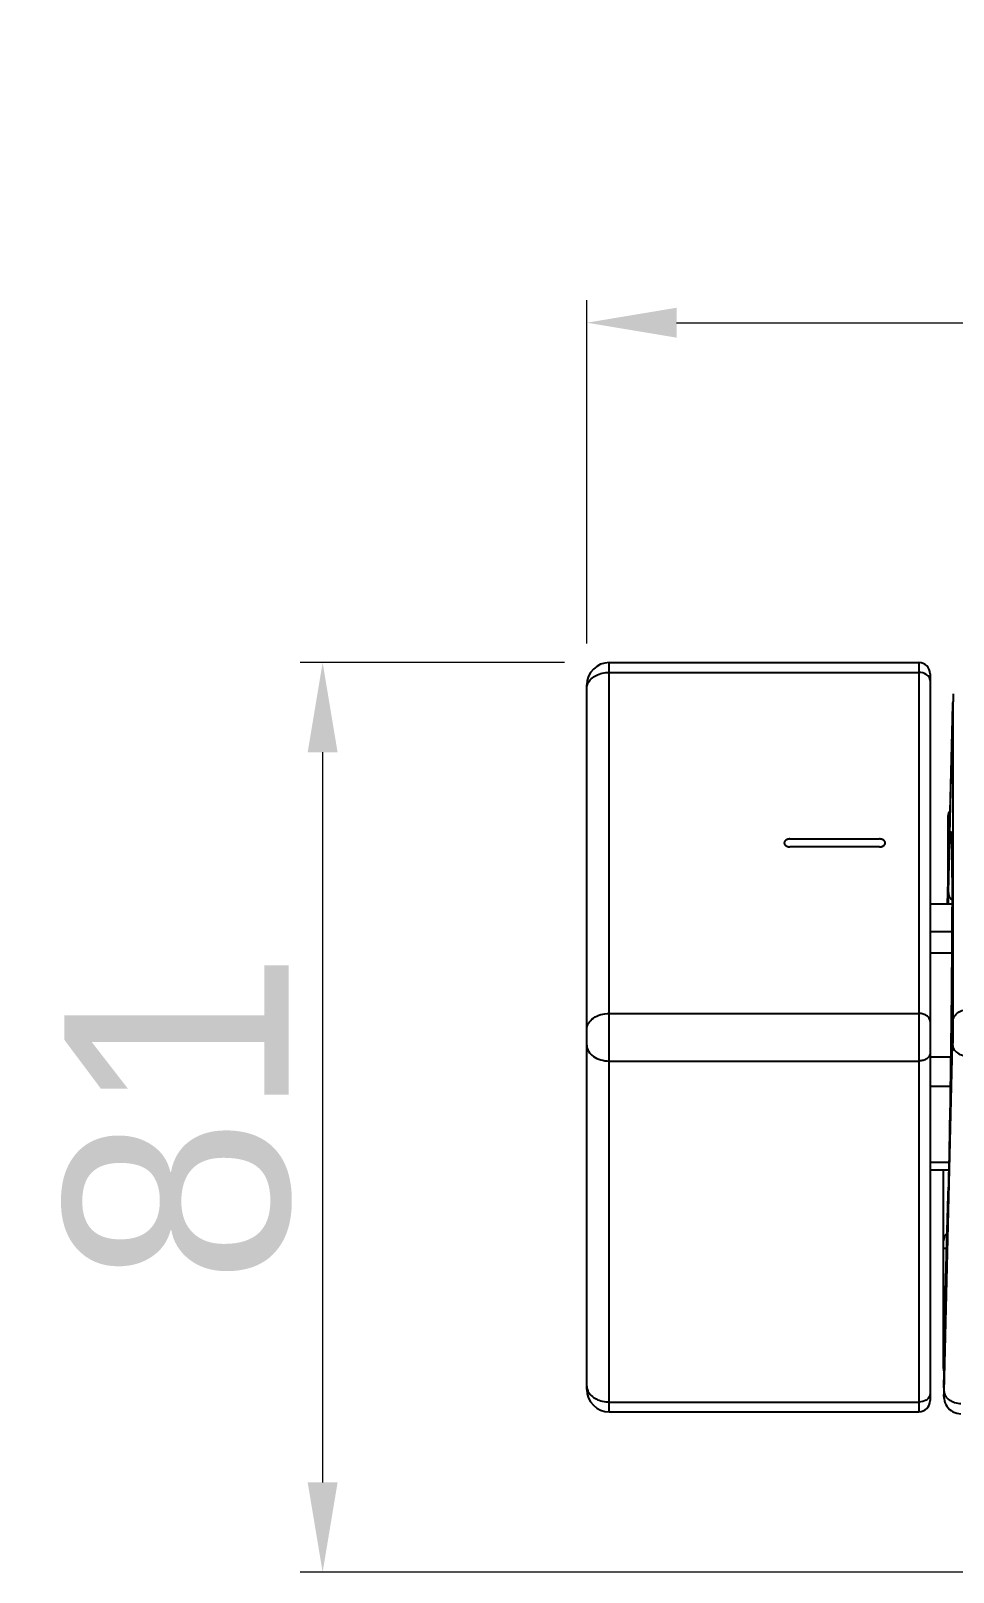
# Model space of a CAD drawing. Extents: x 300 to 2828, y 64 to 1916.
# Drawn here: x 1321.1 to 1403.3, y 596.8 to 734.2 of the extents above; entities that cross this region are included whole.
import ezdxf

# ---------------------------------------------------------------- set-up
doc = ezdxf.new("R2010")
doc.units = 0
doc.header["$LTSCALE"] = 10
doc.header["$MEASUREMENT"] = 0
doc.header["$PDMODE"] = 3
doc.header["$PDSIZE"] = -10
doc.layers.get('0').update_dxf_attribs({"linetype": 'CONTINUOUS'})
doc.layers.get('DEFPOINTS').update_dxf_attribs({"linetype": 'CONTINUOUS'})
doc.layers.add('DEF_LAYER_ASSEM_MEMBER', color=7, linetype='CONTINUOUS')
doc.styles.add('Daelim Dimension', font='')
doc.styles.get('Daelim Dimension').set_extended_font_data('나눔고딕')
doc.dimstyles.new('DEFAULT', dxfattribs={"dimscale": 2, "dimtxt": 2, "dimasz": 2, "dimexe": 0, "dimexo": 2, "dimgap": 1, "dimtad": 1, "dimdec": 1, "dimzin": 9, "dimdsep": 46, "dimtxsty": 'Daelim Dimension', "dimcen": 0.5, "dimclrd": 252, "dimclre": 252, "dimclrt": 3, "dimadec": 1, "dimazin": 0, "dimtfac": 1, "dimtdec": 1, "dimtix": 1, "dimtmove": 0, "dimatfit": 3, "dimfxl": 1, "dimtolj": 1, "dimtzin": 1, "dimlwd": 9, "dimlwe": 9, "dimarcsym": 0})

# ---------------------------------------------------------------- blocks, each defined once
blk = doc.blocks.new('*D5')
at = {"color": 5, "lineweight": 9, "ltscale": 0.5, "transparency": 16777216}
for p, q in [((1370.670260730747, 679.575548913368), (1370.670260730747, 710.1717796433732)), ((1734.270260730746, 679.575548913368), (1734.270260730746, 710.1717796433732)), ((1378.670260730747, 708.1717796433732), (1726.270260730746, 708.1717796433732))]:
    blk.add_line(p, q, dxfattribs=at)
at = {"color": 5, "ltscale": 0.5, "transparency": 16777216}
for points in [[(1378.670260730747, 709.5051129767065), (1378.670260730747, 706.8384463100398), (1370.670260730747, 708.1717796433732)], [(1726.270260730746, 709.5051129767065), (1726.270260730746, 706.8384463100398), (1734.270260730746, 708.1717796433732)]]:
    blk.add_solid(points, dxfattribs=at)
at = {"layer": 'DEFPOINTS', "color": 0, "ltscale": 0.5, "transparency": 16777216}
for p in [(1734.270260730746, 708.1717796433732), (1370.670260730747, 675.575548913368), (1734.270260730746, 675.575548913368)]:
    blk.add_point(p, dxfattribs=at)
at = {"color": 7, "ltscale": 0.5, "transparency": 16777216, "insert": (1552.470260730747, 721.0730671970213), "char_height": 20, "attachment_point": 5, "style": 'Daelim Dimension'}
blk.add_mtext('\\A1;364', dxfattribs=at)
blk = doc.blocks.new('*D6')
at = {"color": 5, "lineweight": 9, "ltscale": 0.5, "transparency": 16777216}
for p, q in [((1368.670260730747, 677.8684421322678), (1345.118862842805, 677.8684421322678)), ((1347.118862842805, 669.8684421322678), (1347.118862842805, 604.7628505411681)), ((1412.149801620847, 596.7628505411681), (1345.118862842805, 596.7628505411681))]:
    blk.add_line(p, q, dxfattribs=at)
at = {"color": 5, "ltscale": 0.5, "transparency": 16777216}
for points in [[(1345.785529509471, 669.8684421322678), (1348.452196176138, 669.8684421322678), (1347.118862842805, 677.8684421322678)], [(1345.785529509471, 604.7628505411681), (1348.452196176138, 604.7628505411681), (1347.118862842805, 596.7628505411681)]]:
    blk.add_solid(points, dxfattribs=at)
at = {"layer": 'DEFPOINTS', "color": 0, "ltscale": 0.5, "transparency": 16777216}
for p in [(1372.670260730747, 677.8684421322678), (1347.118862842805, 596.7628505411681), (1416.149801620847, 596.7628505411681)]:
    blk.add_point(p, dxfattribs=at)
at = {"color": 7, "ltscale": 0.5, "transparency": 16777216, "insert": (1334.231881440802, 637.3156463367181), "char_height": 20, "attachment_point": 5, "rotation": 90, "style": 'Daelim Dimension'}
blk.add_mtext('\\A1;81', dxfattribs=at)

msp = doc.modelspace()

# ---------------------------------------------------------------- linework, layer by layer
at = {"layer": 'DEF_LAYER_ASSEM_MEMBER', "color": 9, "linetype": 'Continuous'}
for p, q in [((1372.670260730747, 611.057258950168), (1372.670260730747, 677.8684421322678)), ((1400.270260730746, 677.8684421322678), (1400.270260730746, 611.057258950168)), ((1372.670260730747, 676.9897624757682), (1400.270260730746, 676.9897624757682)), ((1402.860977340747, 656.3292871656681), (1403.300478072246, 674.0201315987679)), ((1403.304388509147, 674.1724763880679), (1403.304396186546, 645.9101356923679)), ((1402.900947730547, 657.3626439000682), (1402.875382512646, 656.3300106220681)), ((1372.670260730747, 646.5841708847684), (1400.270260730746, 646.5841708847684)), ((1402.523837012247, 612.8713077866678), (1403.278527953446, 643.8075105796679)), ((1372.670260730747, 642.3415301976684), (1400.270260730746, 642.3415301976684)), ((1402.880463590747, 630.408066008968), (1402.880730670046, 630.429288985868)), ((1402.880951575247, 630.4278549993678), (1402.880464709646, 630.409447837068)), ((1402.886007305046, 630.6207413762681), (1402.880951575247, 630.4278549993678)), ((1402.753573844146, 625.6265955525678), (1402.470260730747, 625.6265955525678)), ((1402.594742202147, 619.6275088930679), (1402.594454567546, 619.6125136090682)), ((1402.594454981046, 619.6125424139682), (1402.594535675946, 619.6097452030681)), ((1402.594535649246, 619.6097452033682), (1402.595010463446, 619.6276792027684)), ((1402.470260730747, 614.9359386066681), (1402.536416188147, 614.9359386066681)), ((1402.533256177146, 614.6720074731679), (1402.497049247546, 613.187066145168)), ((1402.497049247546, 613.187066145168), (1402.496818587847, 613.169303826468)), ((1372.670260730747, 611.9359386066681), (1400.270260730746, 611.9359386066681)), ((1402.497049247646, 612.8525625016682), (1402.496818273047, 612.8339826070678))]:
    msp.add_line(p, q, dxfattribs=at)
at = {"layer": 'DEF_LAYER_ASSEM_MEMBER', "color": 7, "linetype": 'Continuous'}
for p, q in [((1372.670260730747, 677.8684421322678), (1400.270260730746, 677.8684421322678)), ((1401.270260730746, 676.8684421322678), (1401.270260730746, 612.057258950168)), ((1370.670260730747, 613.057258950168), (1370.670260730747, 675.868442131868)), ((1403.299597802047, 674.0201239924681), (1402.806568164046, 656.3292871656681)), ((1402.900547145946, 657.3562284545678), (1403.304388509147, 674.1724763880679)), ((1403.299607904446, 674.0200423921679), (1403.303585611146, 674.1616233060681)), ((1403.303585611146, 674.1616233060681), (1403.306200331447, 674.2557213962682)), ((1403.308012162547, 674.3233964790679), (1403.304388951047, 674.1724207105681)), ((1403.306200331447, 674.2557213962682), (1403.307611415147, 674.3068120731677)), ((1402.870260730746, 658.614645349468), (1402.870260730746, 664.2254735799679)), ((1403.224268747447, 656.3292871656681), (1401.270260730746, 656.3292871656681)), ((1403.215752550547, 653.8467820950682), (1401.270260730746, 653.8467820950682)), ((1403.204599328447, 651.9422775642679), (1401.270260730746, 651.9422775642679)), ((1403.137409895846, 644.8718370378683), (1403.124222659146, 643.8094998745682)), ((1403.109359056046, 642.6774425104682), (1401.270260730746, 642.6774425104682)), ((1403.071917506947, 640.0758409396681), (1401.270260730746, 640.0758409396681)), ((1402.948751921946, 633.2935109565678), (1401.270260730746, 633.2935109565678)), ((1402.933381735447, 632.5964139166681), (1401.270260730746, 632.5964139166681)), ((1402.470260730747, 614.935938607468), (1402.470260730747, 632.5964139166681)), ((1402.880204825047, 630.4094547177683), (1402.897983940346, 631.0997017470681)), ((1402.594742202147, 619.6275088930679), (1402.880204825047, 630.4094547177683)), ((1402.533081910446, 614.6672715684681), (1402.594454567546, 619.6125136090682)), ((1402.594750505047, 619.6276860852681), (1402.594457107647, 619.612490961968)), ((1402.497120969346, 613.193431239868), (1402.533098431546, 614.6682151618679)), ((1402.533246661147, 614.6712428272681), (1402.533099132547, 614.668352289068)), ((1402.496818587847, 613.169303826468), (1402.496818272246, 612.8339496986682)), ((1402.497130977746, 613.1934486839682), (1402.496826870146, 613.1693061913684)), ((1372.670260730747, 611.057258950168), (1400.270260730746, 611.057258950168))]:
    msp.add_line(p, q, dxfattribs=at)
at = {"layer": 'DEF_LAYER_ASSEM_MEMBER', "color": 4, "linetype": 'Continuous'}
for p, q in [((1388.770260730746, 662.1405200708678), (1396.770260730746, 662.1405200708678)), ((1396.770260730746, 661.4334132896684), (1388.770260730746, 661.4334132896684))]:
    msp.add_line(p, q, dxfattribs=at)
at = {"layer": 'DEF_LAYER_ASSEM_MEMBER', "color": 7, "linetype": 'Continuous'}
for points in [[(1403.161092708546, 662.5042389785681), (1403.161166872447, 662.503535851868), (1403.162658562147, 662.4873408454678), (1403.165230545946, 662.4538473423681), (1403.168387430247, 662.4049666723681), (1403.171870120147, 662.341608142568), (1403.175531869646, 662.2640958731681), (1403.179281281147, 662.1724336808679), (1403.183056515546, 662.0664368547677), (1403.186812393147, 661.9458069363682), (1403.190513772747, 661.8101738012683), (1403.194132236746, 661.6591576554683), (1403.197644019146, 661.4923540291684), (1403.201028469547, 661.3093008078681), (1403.204266315247, 661.109513624368), (1403.207339033647, 660.8924930861681), (1403.210228446746, 660.657729666068), (1403.212916426146, 660.4047093261679), (1403.215384748647, 660.1329563982681), (1403.217616073946, 659.8420907311684), (1403.219593395447, 659.5317771714681), (1403.221299744446, 659.2017049933679), (1403.222718146646, 658.8515897418683), (1403.223831590547, 658.4811748522679), (1403.224623007947, 658.090233081768), (1403.225075844747, 657.6785902000684), (1403.225175122446, 657.2461779653681), (1403.224906235046, 656.792981199168), (1403.224254449047, 656.318886895468), (1403.223204080646, 655.8235596738682), (1403.221738233646, 655.3066402660679), (1403.219839176146, 654.7677855353681), (1403.217490058146, 654.2067339182681), (1403.214673644846, 653.623269936068), (1403.211371683746, 653.0172077951684), (1403.207564899847, 652.388398358868), (1403.203233004746, 651.736736925568), (1403.198355856247, 651.0621922113678), (1403.192914697347, 650.3648392378682), (1403.186890355346, 649.6448373148678), (1403.180263045346, 648.9024366291678), (1403.173012427746, 648.1379905687681), (1403.165118673747, 647.351983691768), (1403.156564834246, 646.5450802737678)], [(1403.156564834246, 646.5450802737678), (1403.147334570347, 645.7180919168682), (1403.137409895846, 644.8718370378683)], [(1403.124222659146, 643.8094998745682), (1403.115402944346, 643.1253737128682), (1403.103290037846, 642.227648859468), (1403.090420855546, 641.315684170268), (1403.076784855146, 640.3914192629682), (1403.062373248646, 639.4570314915682), (1403.047178371746, 638.5146918832679), (1403.031195180246, 637.5669273775679), (1403.014422374147, 636.616771258768), (1402.996863562447, 635.6677416086682), (1402.978528971047, 634.7237197869681), (1402.959441482647, 633.7894629786679), (1402.939626414347, 632.8701246187679), (1402.919121011446, 631.9713517011678), (1402.897983940346, 631.0997017470681)]]:
    msp.add_lwpolyline(points, dxfattribs=at)
for centre, radius, start, end in [((1372.670260730747, 675.8684421322678), 2, 90, 180), ((1400.270260730746, 676.8684421322678), 1, 0, 90), ((1403.370260730746, 664.2254735817678), 0.5, 132.0774501700947, 180), ((1403.976096077047, 614.9366106111684), 1.5058354963, 180.0255692177826, 193.1130362030023), ((1403.965321568846, 614.9345869466679), 1.4948829005, 193.1311863124909, 195.4568036418962), ((1372.670260730747, 613.057258950168), 2, 180, 270), ((1400.270260730746, 612.057258950168), 1, 270, 0), ((1434.058278001646, 612.826166169868), 31.5615110101, 179.9858104766161, 180.4184242608943), ((1427.490489974947, 612.827623179468), 24.9934531224, 179.9429379633131, 180.4955887322035), ((1370.353858156747, 613.650869058868), 32.1794228559, 358.1725366367908, 358.6118476716954)]:
    msp.add_arc(centre, radius, start, end, dxfattribs=at)
at = {"layer": 'DEF_LAYER_ASSEM_MEMBER', "color": 9, "linetype": 'Continuous'}
msp.add_arc((1389.721524804046, 661.7528819209683), 13.4660021144, 2.139824719613327, 2.976679017981833, dxfattribs=at)
for points, start_tangent, end_tangent in [([(1370.768147297446, 676.012564065768), (1371.494689709146, 676.7196714532683), (1372.052226442247, 676.9205458687679), (1372.670260730747, 676.9897624582682)], (0.4171193007453394, 0.9088517420051079), (1, 0)), ([(1401.088360788247, 676.6892574821682), (1400.928681663346, 676.814847627868), (1400.270260730746, 676.9897624757682)], (-0.7050042082345259, 0.7092031206724977), (-1, 0)), ([(1401.270260730746, 676.2826556945683), (1401.223698089546, 676.4957267833679), (1401.088360788247, 676.6892574821682)], (0, 1), (-0.7050042082478124, 0.7092031206592898)), ([(1370.670260730747, 675.575548913368), (1370.725551934946, 675.9055362557683), (1370.768147297446, 676.012564065768)], (0, 1), (0.4171193007542996, 0.9088517420009955)), ([(1403.304392053346, 674.172627848468), (1403.361140303746, 674.4424133889679)], (0.02470158174411549, 0.9996948693773211), (0.3739532006315054, 0.9274475746571625)), ([(1403.072111158547, 662.297436553768), (1403.086290166446, 662.492598537568), (1403.099962250847, 662.6379972524683), (1403.106596400347, 662.6919028054681), (1403.113089689646, 662.7332107559678), (1403.119437731546, 662.761897063268), (1403.125636334446, 662.777954824568), (1403.131681309946, 662.7813774196679), (1403.137568469746, 662.7721582282684), (1403.143293629246, 662.750290914868), (1403.148852826746, 662.715786271468), (1403.154242446046, 662.6686816561678), (1403.159458900846, 662.609016714368), (1403.169357971946, 662.4521644328679)], (0.06543356099433344, 0.9978569281693648), (0.05238473867098592, -0.9986269769810812)), ([(1403.178136837346, 662.255679621268), (1403.213114540047, 660.433246592168), (1403.225404029846, 657.4377035930684), (1403.214112158447, 653.4866374867679), (1403.180059709547, 648.8670695585679), (1403.055040506947, 638.9888089971682), (1402.886007305046, 630.6207413762681)], (0.03848366794632875, -0.9992592292800686), (-0.02598826979220789, -0.999662247878356)), ([(1402.900547145946, 657.3562284545678), (1402.989753570146, 660.4487348159682), (1403.072111158547, 662.297436553768)], (0.02481107523886806, 0.999692157889363), (0.06543356099883453, 0.9978569281690697)), ([(1402.900947730547, 657.3626439000682), (1402.981584323646, 657.018628841468), (1403.214702271647, 656.7096633744682)], (0.0001403090844105778, -0.9999999901566805), (0.7336386117618079, -0.6795398349855638)), ([(1370.670260730747, 645.1699573223682), (1370.822522704546, 645.7112161276682), (1371.256112869947, 646.1699108643679), (1371.904805187547, 646.4765054104682), (1372.670260730747, 646.5841708847684)], (0, 1), (1, 0)), ([(1401.270260730746, 645.877064103568), (1401.194140266046, 646.147662149368), (1400.977367513646, 646.377064102368), (1400.652944158847, 646.5303455873682), (1400.270260730746, 646.5841709051683)], (0, 1), (-1, 0)), ([(1403.304402297247, 645.9102062044681), (1403.426017832046, 646.3103478733683), (1403.752757098646, 646.6480773946678), (1404.236070874147, 646.8732418546679), (1404.804138405146, 646.9522503391681)], (0.02480169506355544, 0.9996923906492309), (0.999999999976378, 6.873432585289866e-06)), ([(1370.670260730747, 643.755743759968), (1370.822522700446, 643.2144849625683), (1371.256112868447, 642.755790219468), (1371.904805194946, 642.4491956721681), (1372.670260730747, 642.3415301800678)], (0, -1), (1, 0)), ([(1403.278529114746, 643.8075581871681), (1403.392819393647, 643.407465527468), (1403.717871758546, 643.0654872717678), (1404.204323288247, 642.8335302350679), (1404.778298358546, 642.7469578375681)], (0.0004408218487773521, -0.9999999028380441), (0.999920333940549, -0.01262243131179588)), ([(1401.270260730746, 643.0486369788682), (1401.194140263246, 642.7780389287682), (1400.977367511946, 642.5486369788682), (1400.652944163047, 642.3953554963682), (1400.270260730746, 642.3415301976684)], (0, -1), (-1, 0)), ([(1402.470260730747, 626.117023315468), (1402.549939425746, 626.590186557668), (1402.780442212147, 627.0129193064681)], (0, 1), (0.61627270605002, 0.7875328258414285)), ([(1370.670260730747, 613.3501521689682), (1370.725552162546, 613.0201641583681), (1370.768147698147, 612.9131361444679)], (0, -1), (0.4171200582543503, -0.90885139434447)), ([(1370.768147698147, 612.9131361444679), (1371.494690226147, 612.2060293633681), (1372.052226741946, 612.0051551450679), (1372.670260730747, 611.9359386066681)], (0.4171200581581925, -0.9088513943886021), (1, 0)), ([(1401.088360712146, 612.2364435250684), (1400.928681586146, 612.1108534062678), (1400.270260730746, 611.935938627068)], (-0.7050043040319062, -0.7092030254422832), (-1, 0)), ([(1401.270260730746, 612.6430453877683), (1401.223698071447, 612.4299742554681), (1401.088360712146, 612.2364435250684)], (0, -1), (-0.7050043041200396, -0.7092030253546715)), ([(1402.523835177046, 612.8715539483683), (1402.637995012746, 612.4713627511683), (1402.963016818046, 612.129278336568), (1403.449524467447, 611.897238959968), (1404.023604484546, 611.810634814768)], (8.40999555879662e-07, -0.9999999999996464), (0.9999203258219168, -0.01262307443501043))]:
    msp.add_spline(points, degree=3, dxfattribs=dict(at, start_tangent=start_tangent, end_tangent=end_tangent))
at = {"layer": 'DEF_LAYER_ASSEM_MEMBER', "color": 7, "linetype": 'Continuous'}
for points, start_tangent, end_tangent in [([(1403.327101177847, 675.091779653068), (1403.308008773246, 674.323455571568)], (-0.02557074531261038, -0.9996730150324944), (-0.02414221390826439, -0.9997085342776701)), ([(1403.304396186546, 645.9101356923679), (1403.302435846147, 645.4294961370679), (1403.278527953446, 643.8075105796679)], (-0.0001244325377701241, -0.9999999922582717), (-0.02426952256725434, -0.9997054517578453)), ([(1402.497608608146, 612.5956782587682), (1402.513028848046, 612.226561708268), (1402.758717783646, 611.5588985205682), (1403.298256696147, 611.0712576132682), (1404.004528305246, 610.8946182711679)], (0.008292103512404976, -0.9999656199186749), (0.9999999987343643, -5.03117436496556e-05)), ([(1402.516914221946, 612.6246722504684), (1402.504924331046, 612.4132857543682), (1402.497971808546, 612.611441125568)], (-0.03314177903651667, -0.9994506603541241), (-0.00919143311118297, 0.9999577578864833))]:
    msp.add_spline(points, degree=3, dxfattribs=dict(at, start_tangent=start_tangent, end_tangent=end_tangent))
at = {"layer": 'DEF_LAYER_ASSEM_MEMBER', "color": 4, "linetype": 'Continuous'}
for points, start_tangent, end_tangent in [([(1388.770260730746, 662.1405200708678), (1388.745981436846, 662.138836728468), (1388.721702142946, 662.1371533861679), (1388.697422849047, 662.1354700437678), (1388.685283202046, 662.134628372668), (1388.679213378546, 662.134207537068), (1388.673143555147, 662.1337867014681), (1388.667304929346, 662.1325402241682), (1388.661466303547, 662.1312937469684), (1388.649789051946, 662.1288007923681), (1388.626434548847, 662.1238148833681), (1388.603080045647, 662.1188289742681), (1388.591402794147, 662.1163360197679), (1388.585564168346, 662.115089542468), (1388.579725542546, 662.1138430651681), (1388.574340505846, 662.1118184241682), (1388.568955469247, 662.1097937831682), (1388.558185395946, 662.1057445011684), (1388.536645249347, 662.0976459371682), (1388.515105102746, 662.089547373068), (1388.504335029447, 662.0854980910681), (1388.498949992746, 662.0834734500681), (1388.493564956046, 662.0814488090682), (1388.488761355147, 662.078668675968), (1388.483957754147, 662.0758885429682), (1388.474350552146, 662.0703282768682), (1388.455136148147, 662.0592077446681), (1388.435921744147, 662.0480872124681), (1388.426314542147, 662.0425269463681), (1388.421510941147, 662.0397468133679), (1388.416707340146, 662.036966680268), (1388.412836162347, 662.0336341928678), (1388.408964984647, 662.030301705368), (1388.401222629147, 662.0236367305679), (1388.385737918147, 662.0103067807681), (1388.370253207046, 661.996976831068), (1388.362510851547, 661.9903118561679), (1388.358639673847, 661.9869793687681), (1388.356704084946, 661.9853131250679), (1388.354768496046, 661.9836468812682), (1388.353327468747, 661.9817465285678), (1388.351886441447, 661.9798461758683), (1388.349004386846, 661.9760454704683), (1388.343240277647, 661.968444059668), (1388.331712059147, 661.9532412379681), (1388.320183840646, 661.9380384162678), (1388.314419731446, 661.9304370054679), (1388.311537676746, 661.9266362999679), (1388.310096649446, 661.9247359472683), (1388.308655622146, 661.9228355945679), (1388.307764044747, 661.9207735167683), (1388.306872467246, 661.9187114388678), (1388.305089312347, 661.9145872831677), (1388.301523002446, 661.906338971768), (1388.294390382747, 661.8898423488681), (1388.287257763046, 661.8733457259682), (1388.283691453247, 661.865097414568), (1388.281908298346, 661.860973258868), (1388.281016720847, 661.8589111809679), (1388.280125143446, 661.8568491031683), (1388.279816880546, 661.854665277468), (1388.279508617646, 661.8524814516682), (1388.278892091846, 661.848113800268), (1388.277659040247, 661.8393784974678), (1388.275192937047, 661.8219078916682), (1388.272726833846, 661.8044372859681), (1388.271493782346, 661.7957019831683), (1388.270877256546, 661.7913343316682), (1388.270568993646, 661.7891505059679), (1388.270260730746, 661.786966680268), (1388.270558306447, 661.784820673568), (1388.270855882146, 661.782674666968), (1388.271451033547, 661.7783826535679), (1388.272641336347, 661.7697986268681), (1388.275021941846, 661.7526305735682), (1388.277402547447, 661.7354625201679), (1388.278592850247, 661.7268784934681), (1388.279188001646, 661.722586480168), (1388.279485577347, 661.720440473468), (1388.279783153047, 661.718294466868), (1388.280664545546, 661.7162302008683), (1388.281545938147, 661.7141659349682), (1388.283308723146, 661.7100374030679), (1388.286834293247, 661.7017803392682), (1388.293885433447, 661.6852662117681), (1388.300936573647, 661.6687520841679), (1388.304462143846, 661.6604950204683), (1388.306224928846, 661.656366488568), (1388.307106321347, 661.6543022225678), (1388.307987713947, 661.6522379566682), (1388.309419351347, 661.6503340586678), (1388.310850988647, 661.6484301607679), (1388.313714263446, 661.6446223647681), (1388.319440813046, 661.6370067729681), (1388.330893912147, 661.621775589168), (1388.342347011246, 661.606544405468), (1388.348073560847, 661.5989288135679), (1388.350936835547, 661.5951210176681), (1388.352368472947, 661.5932171196682), (1388.353800110347, 661.5913132216683), (1388.355765961247, 661.589614892268), (1388.357731812247, 661.587916562868), (1388.361663514047, 661.5845199040677), (1388.369526917847, 661.577726586368), (1388.385253725246, 661.5641399509682), (1388.400980532646, 661.5505533156679), (1388.408843936446, 661.5437599979682), (1388.412775638246, 661.5403633390679), (1388.416707340146, 661.536966680268), (1388.421420189047, 661.5342293442682), (1388.426133037946, 661.5314920081682), (1388.435558735846, 661.526017336068), (1388.454410131546, 661.515067991968), (1388.473261527246, 661.5041186477683), (1388.482687225146, 661.4986439756681), (1388.487400074046, 661.4959066396682), (1388.492112922946, 661.4931693036679), (1388.497487932147, 661.4911313832681), (1388.502862941247, 661.4890934628684), (1388.513612959546, 661.485017622168), (1388.535112996147, 661.4768659406682), (1388.556613032747, 661.4687142592679), (1388.567363051047, 661.464638418468), (1388.572738060246, 661.4626004981683), (1388.578113069346, 661.4605625777681), (1388.583945506346, 661.4593016968684), (1388.589777943247, 661.4580408158681), (1388.601442817146, 661.4555190540682), (1388.624772564947, 661.4504755302678), (1388.648102312747, 661.4454320065679), (1388.659767186646, 661.4429102446679), (1388.665599623546, 661.4416493637682), (1388.671432060547, 661.440388482768), (1388.677608855146, 661.4399525331683), (1388.683785649746, 661.4395165836681), (1388.696139239046, 661.4386446844683), (1388.720846417446, 661.4369008862682), (1388.745553595947, 661.435157087968), (1388.770260774446, 661.4334132896684)], (-0.9976051379460683, -0.06916638449135722), (0.997518596707882, -0.07040347450188758)), ([(1396.770260730746, 661.4334132896684), (1396.794540024647, 661.435096632068), (1396.818819318547, 661.4367799743682), (1396.843098612446, 661.4384633167683), (1396.855238259347, 661.4393049878681), (1396.861308082847, 661.439725823468), (1396.867377906347, 661.440146659068), (1396.873216532147, 661.4413931363679), (1396.879055157946, 661.4426396135682), (1396.890732409447, 661.445132568168), (1396.914086912646, 661.450118477168), (1396.937441415747, 661.455104386268), (1396.949118667346, 661.4575973407682), (1396.954957293147, 661.4588438180681), (1396.960795918847, 661.460090295368), (1396.966180955547, 661.4621149363684), (1396.971565992246, 661.4641395773679), (1396.982336065547, 661.4681888593682), (1397.003876212146, 661.476287423468), (1397.025416358746, 661.4843859874682), (1397.036186432046, 661.488435269468), (1397.041571468646, 661.490459910468), (1397.046956505347, 661.4924845515679), (1397.051760106346, 661.4952646845682), (1397.056563707346, 661.4980448175684), (1397.066170909346, 661.5036050836679), (1397.085385313346, 661.514725615868), (1397.104599717346, 661.525846148068), (1397.114206919346, 661.531406414168), (1397.119010520346, 661.5341865472683), (1397.123814121347, 661.536966680268), (1397.127685299046, 661.5402991676683), (1397.131556476846, 661.5436316551682), (1397.139298832346, 661.5502966299682), (1397.154783543346, 661.563626579768), (1397.170268254346, 661.5769565294681), (1397.178010609846, 661.5836215043682), (1397.181881787647, 661.586953991768), (1397.183817376447, 661.5886202355678), (1397.185752965347, 661.5902864792679), (1397.187193992646, 661.5921868319683), (1397.188635019946, 661.5940871846678), (1397.191517074546, 661.5978878900678), (1397.197281183846, 661.6054893009682), (1397.208809402346, 661.620692122568), (1397.220337620747, 661.6358949442683), (1397.226101730047, 661.6434963550682), (1397.228983784646, 661.6472970605682), (1397.230424811947, 661.6491974132678), (1397.231865839246, 661.6510977659682), (1397.232757416746, 661.6531598437678), (1397.233648994147, 661.6552219216683), (1397.235432149146, 661.6593460773684), (1397.238998458947, 661.6675943888681), (1397.246131078646, 661.684091011668), (1397.253263698346, 661.7005876345684), (1397.256830008146, 661.7088359459681), (1397.258613163146, 661.7129601016682), (1397.259504740546, 661.7150221795682), (1397.260396318047, 661.7170842573678), (1397.260704580947, 661.7192680831681), (1397.261012843847, 661.721451908868), (1397.261629369647, 661.7258195602681), (1397.262862421246, 661.7345548631683), (1397.265328524346, 661.7520254688679), (1397.267794627547, 661.769496074568), (1397.269027679147, 661.7782313773678), (1397.269644204946, 661.7825990288684), (1397.269952467847, 661.7847828545682), (1397.270260730746, 661.786966680268), (1397.269963155046, 661.7891126869681), (1397.269665579347, 661.7912586935681), (1397.269070427946, 661.7955507069682), (1397.267880125146, 661.804134733668), (1397.265499519547, 661.8213027869679), (1397.263118913946, 661.8384708403682), (1397.261928611146, 661.847054867068), (1397.261333459747, 661.851346880368), (1397.261035884046, 661.8534928870681), (1397.260738308346, 661.8556388936681), (1397.259856915847, 661.8577031596678), (1397.258975523346, 661.859767425568), (1397.257212738247, 661.8638959574682), (1397.253687168146, 661.8721530212679), (1397.246636027946, 661.888667148768), (1397.239584887746, 661.9051812763682), (1397.236059317647, 661.9134383400678), (1397.234296532547, 661.9175668719681), (1397.233415140047, 661.9196311379683), (1397.232533747546, 661.921695403868), (1397.231102110146, 661.9235993018683), (1397.229670472746, 661.9255031998682), (1397.226807197947, 661.929310995768), (1397.221080648447, 661.936926587668), (1397.209627549346, 661.9521577713681), (1397.198174450147, 661.9673889550681), (1397.192447900646, 661.9750045469682), (1397.189584625846, 661.978812342868), (1397.188152988446, 661.9807162408679), (1397.186721351046, 661.9826201388678), (1397.184755500146, 661.9843184682682), (1397.182789649246, 661.9860167976681), (1397.178857947346, 661.9894134564684), (1397.170994543646, 661.9962067741681), (1397.155267736146, 662.0097934095684), (1397.139540928747, 662.0233800448682), (1397.131677525047, 662.0301733625683), (1397.127745823147, 662.0335700214682), (1397.123814121347, 662.036966680268), (1397.119101272346, 662.0397040162679), (1397.114388423447, 662.0424413523679), (1397.104962725647, 662.0479160244681), (1397.086111329847, 662.0588653685681), (1397.067259934146, 662.0698147127678), (1397.057834236346, 662.075289384868), (1397.053121387346, 662.0780267208679), (1397.048408538446, 662.0807640568682), (1397.043033529346, 662.082801977268), (1397.037658520146, 662.0848398976682), (1397.026908501847, 662.0889157383681), (1397.005408465246, 662.0970674198679), (1396.983908428646, 662.1052191012682), (1396.973158410346, 662.1092949420681), (1396.967783401247, 662.1113328623678), (1396.962408392047, 662.113370782768), (1396.956575955146, 662.1146316636682), (1396.950743518146, 662.115892544668), (1396.939078644246, 662.1184143064684), (1396.915748896446, 662.1234578302683), (1396.892419148646, 662.1285013539682), (1396.880754274847, 662.1310231158682), (1396.874921837847, 662.132283996868), (1396.869089400946, 662.1335448777681), (1396.862912606246, 662.1339808273678), (1396.856735811647, 662.134416776868), (1396.844382222447, 662.1352886760678), (1396.819675043946, 662.1370324742679), (1396.794967865446, 662.1387762725681), (1396.770260687047, 662.1405200708678)], (0.9976051379460683, 0.06916638449135722), (-0.997518596707882, 0.07040347450188758))]:
    msp.add_spline(points, degree=3, dxfattribs=dict(at, start_tangent=start_tangent, end_tangent=end_tangent))

# ---------------------------------------------------------------- dimensions: what is measured, and where the dimension line sits
at = {"color": 5, "ltscale": 0.5}
dim = msp.add_linear_dim(base=(1734.270260730746, 708.1717796433732), p1=(1370.670260730747, 675.575548913368), p2=(1734.270260730746, 675.575548913368), dimstyle='DEFAULT', override={"dimtxt": 10, "dimasz": 4, "dimexe": 1, "dimdec": 0, "dimclrd": 5, "dimclre": 5, "dimclrt": 7}, dxfattribs=at)
dim.commit()
dim.dimension.update_dxf_attribs({"geometry": '*D5', "text_midpoint": (1552.470260730747, 708.1717796433732), "dimtype": 160})
dim = msp.add_linear_dim(base=(1347.118862842805, 596.7628505411681), p1=(1372.670260730747, 677.8684421322678), p2=(1416.149801620847, 596.7628505411681), angle=90, dimstyle='DEFAULT', override={"dimtxt": 10, "dimasz": 4, "dimexe": 1, "dimdec": 0, "dimclrd": 5, "dimclre": 5, "dimclrt": 7}, dxfattribs=at)
dim.commit()
dim.dimension.update_dxf_attribs({"geometry": '*D6', "text_midpoint": (1347.118862842804, 637.3156463367181), "dimtype": 160})

doc.saveas('drawing.dxf')
